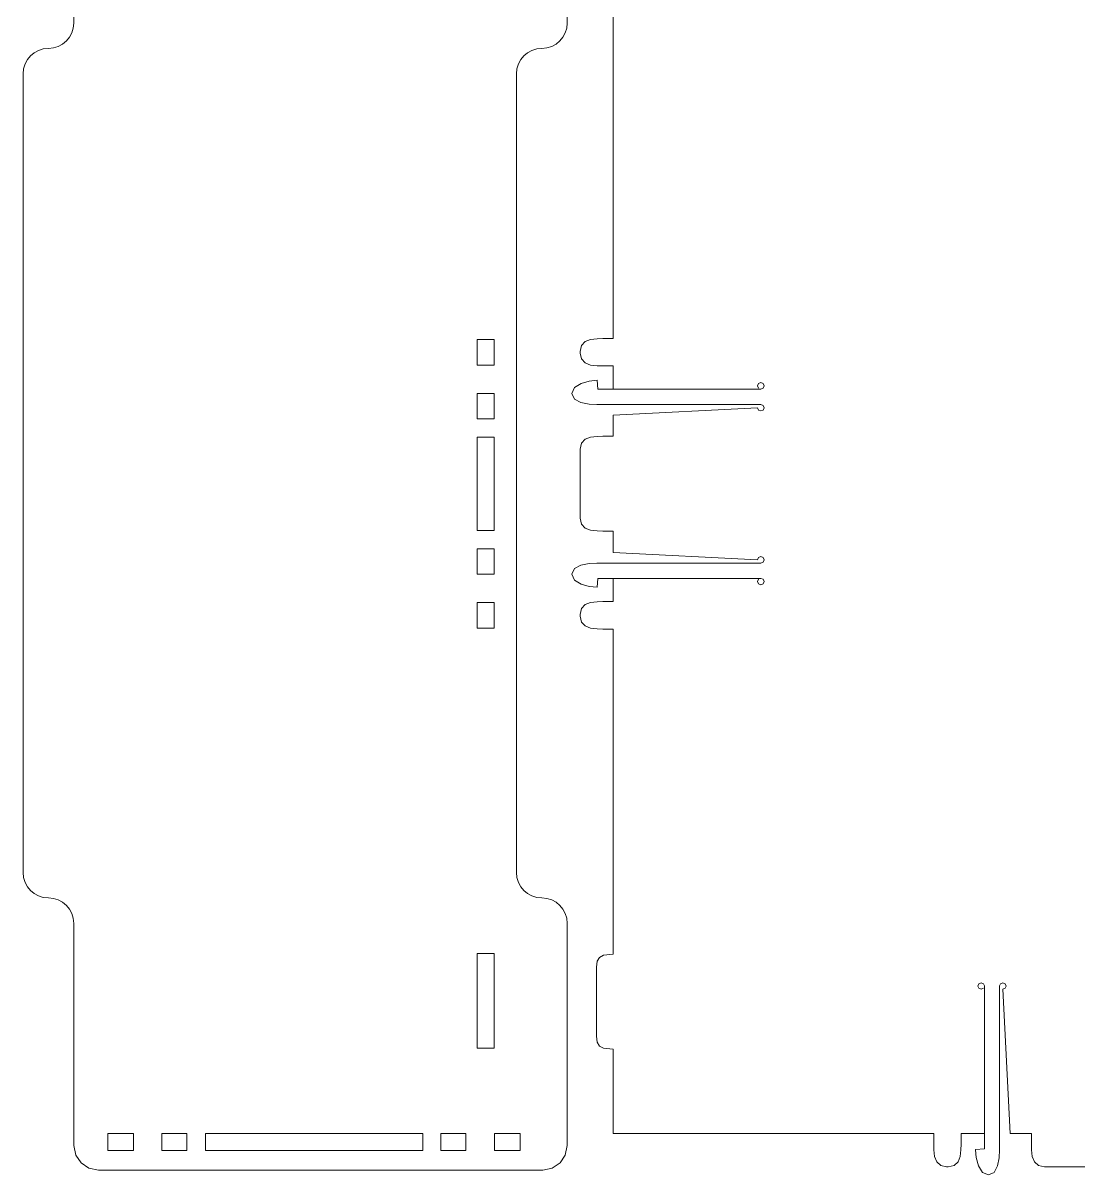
# Model space of a CAD drawing. Header units: millimetres. Extents: x -249 to 249, y -231 to 230.
# Drawn here: x -249.4 to 0, y -230.6 to 41.5 of the extents above; entities that cross this region are included whole.
import ezdxf

# ---------------------------------------------------------------- set-up
doc = ezdxf.new("R2010")
doc.units = ezdxf.units.MM
doc.header["$MEASUREMENT"] = 0
doc.layers.add('layer 1', color=7, linetype='Continuous')

msp = doc.modelspace()

# ---------------------------------------------------------------- linework, layer by layer
at = {"layer": 'layer 1', "lineweight": 9}
for points, knots in [([(-231.6257, 94.8071), (-231.6257, 94.8071), (-233.877, 94.3509), (-233.877, 94.3509), (-233.877, 94.3509), (-233.877, 94.3509), (-235.7188, 93.1051), (-235.7188, 93.1051), (-235.7188, 93.1051), (-235.7188, 93.1051), (-236.9622, 91.2633), (-236.9622, 91.2633), (-236.9622, 91.2633), (-236.9622, 91.2633), (-237.4184, 89.0144), (-237.4184, 89.0144), (-237.4184, 89.0144), (-237.4184, 89.0144), (-237.42, 41.5202), (-237.42, 41.5202)], [0, 0, 0, 0, 0.16666667, 0.16666667, 0.16666667, 0.16666667, 0.33333333, 0.33333333, 0.33333333, 0.33333333, 0.5, 0.5, 0.5, 0.5, 0.66666667, 0.66666667, 0.66666667, 0.66666667, 1, 1, 1, 1]), ([(-120.8676, 41.5202), (-120.8676, 41.5202), (-120.8676, 89.0144), (-120.8676, 89.0144), (-120.8676, 89.0144), (-120.8676, 89.0144), (-121.3238, 91.2657), (-121.3238, 91.2657), (-121.3238, 91.2657), (-121.3238, 91.2657), (-122.5696, 93.1075), (-122.5696, 93.1075), (-122.5696, 93.1075), (-122.5696, 93.1075), (-124.4114, 94.3509), (-124.4114, 94.3509), (-124.4114, 94.3509), (-124.4114, 94.3509), (-126.6603, 94.8071), (-126.6603, 94.8071), (-126.6603, 94.8071), (-126.6603, 94.8071), (-231.6257, 94.8071), (-231.6257, 94.8071)], [0, 0, 0, 0, 0.14285714, 0.14285714, 0.14285714, 0.14285714, 0.28571429, 0.28571429, 0.28571429, 0.28571429, 0.42857143, 0.42857143, 0.42857143, 0.42857143, 0.57142857, 0.57142857, 0.57142857, 0.57142857, 0.71428571, 0.71428571, 0.71428571, 0.71428571, 1, 1, 1, 1]), ([(-22.3359, 86.1873), (-22.3359, 86.1873), (-27.8083, 86.1873), (-27.8083, 86.1873), (-27.8083, 86.1873), (-27.8083, 86.1873), (-27.8083, 88.6789), (-27.8083, 88.6789), (-27.8083, 88.6789), (-27.8083, 88.6789), (-27.8578, 90.0254), (-27.8578, 90.0254), (-27.8578, 90.0254), (-27.8578, 90.0254), (-28.0199, 91.5753), (-28.0199, 91.5753), (-28.0199, 91.5753), (-28.0199, 91.5753), (-28.5404, 92.8359), (-28.5404, 92.8359), (-28.5404, 92.8359), (-28.5404, 92.8359), (-29.4715, 93.6869), (-29.4715, 93.6869), (-29.4715, 93.6869), (-29.4715, 93.6869), (-30.8675, 94.0008), (-30.8675, 94.0008), (-30.8675, 94.0008), (-30.8675, 94.0008), (-31.2451, 94.0008), (-31.2451, 94.0008), (-31.2451, 94.0008), (-31.2451, 94.0008), (-32.6423, 93.6869), (-32.6423, 93.6869), (-32.6423, 93.6869), (-32.6423, 93.6869), (-33.5738, 92.8359), (-33.5738, 92.8359), (-33.5738, 92.8359), (-33.5738, 92.8359), (-34.0937, 91.5729), (-34.0937, 91.5729), (-34.0937, 91.5729), (-34.0937, 91.5729), (-34.2548, 90.0254), (-34.2548, 90.0254), (-34.2548, 90.0254), (-34.2548, 90.0254), (-34.3053, 88.6789), (-34.3053, 88.6789), (-34.3053, 88.6789), (-34.3053, 88.6789), (-34.3053, 86.1873), (-34.3053, 86.1873), (-34.3053, 86.1873), (-34.3053, 86.1873), (-109.9894, 86.1873), (-109.9894, 86.1873), (-109.9894, 86.1873), (-109.9894, 86.1873), (-109.9894, 66.0323), (-109.9894, 66.0323), (-109.9894, 66.0323), (-109.9894, 66.0323), (-112.3272, 65.8215), (-112.3272, 65.8215), (-112.3272, 65.8215), (-112.3272, 65.8215), (-113.2585, 65.2991), (-113.2585, 65.2991), (-113.2585, 65.2991), (-113.2585, 65.2991), (-113.7788, 64.3696), (-113.7788, 64.3696), (-113.7788, 64.3696), (-113.7788, 64.3696), (-113.9397, 62.9692), (-113.9397, 62.9692), (-113.9397, 62.9692), (-113.9397, 62.9692), (-113.9384, 46.6654), (-113.9384, 46.6654), (-113.9384, 46.6654), (-113.9384, 46.6654), (-113.7775, 45.2675), (-113.7775, 45.2675), (-113.7775, 45.2675), (-113.7775, 45.2675), (-113.2572, 44.338), (-113.2572, 44.338), (-113.2572, 44.338), (-113.2572, 44.338), (-112.3259, 43.8156), (-112.3259, 43.8156), (-112.3259, 43.8156), (-112.3259, 43.8156), (-109.9894, 43.6047), (-109.9894, 43.6047), (-109.9894, 43.6047), (-109.9894, 43.6047), (-109.9894, -32.998), (-109.9894, -32.998), (-109.9894, -32.998), (-109.9894, -32.998), (-112.4811, -32.998), (-112.4811, -32.998), (-112.4811, -32.998), (-112.4811, -32.998), (-113.8275, -33.0473), (-113.8275, -33.0473), (-113.8275, -33.0473), (-113.8275, -33.0473), (-115.3775, -33.2094), (-115.3775, -33.2094), (-115.3775, -33.2094), (-115.3775, -33.2094), (-116.638, -33.7286), (-116.638, -33.7286), (-116.638, -33.7286), (-116.638, -33.7286), (-117.489, -34.6598), (-117.489, -34.6598), (-117.489, -34.6598), (-117.489, -34.6598), (-117.8029, -36.0557), (-117.8029, -36.0557), (-117.8029, -36.0557), (-117.8029, -36.0557), (-117.8029, -36.4307), (-117.8029, -36.4307), (-117.8029, -36.4307), (-117.8029, -36.4307), (-117.489, -37.8279), (-117.489, -37.8279), (-117.489, -37.8279), (-117.489, -37.8279), (-116.638, -38.7593), (-116.638, -38.7593), (-116.638, -38.7593), (-116.638, -38.7593), (-115.375, -39.2797), (-115.375, -39.2797), (-115.375, -39.2797), (-115.375, -39.2797), (-113.8275, -39.4403), (-113.8275, -39.4403), (-113.8275, -39.4403), (-113.8275, -39.4403), (-112.4811, -39.4884), (-112.4811, -39.4884), (-112.4811, -39.4884), (-112.4811, -39.4884), (-109.9894, -39.4884), (-109.9894, -39.4884), (-109.9894, -39.4884), (-109.9894, -39.4884), (-109.9894, -44.9623), (-109.9894, -44.9623)], [0, 0, 0, 0, 0.02439024, 0.02439024, 0.02439024, 0.02439024, 0.04878049, 0.04878049, 0.04878049, 0.04878049, 0.07317073, 0.07317073, 0.07317073, 0.07317073, 0.09756098, 0.09756098, 0.09756098, 0.09756098, 0.12195122, 0.12195122, 0.12195122, 0.12195122, 0.14634146, 0.14634146, 0.14634146, 0.14634146, 0.17073171, 0.17073171, 0.17073171, 0.17073171, 0.19512195, 0.19512195, 0.19512195, 0.19512195, 0.2195122, 0.2195122, 0.2195122, 0.2195122, 0.24390244, 0.24390244, 0.24390244, 0.24390244, 0.26829268, 0.26829268, 0.26829268, 0.26829268, 0.29268293, 0.29268293, 0.29268293, 0.29268293, 0.31707317, 0.31707317, 0.31707317, 0.31707317, 0.34146341, 0.34146341, 0.34146341, 0.34146341, 0.36585366, 0.36585366, 0.36585366, 0.36585366, 0.3902439, 0.3902439, 0.3902439, 0.3902439, 0.41463415, 0.41463415, 0.41463415, 0.41463415, 0.43902439, 0.43902439, 0.43902439, 0.43902439, 0.46341463, 0.46341463, 0.46341463, 0.46341463, 0.48780488, 0.48780488, 0.48780488, 0.48780488, 0.51219512, 0.51219512, 0.51219512, 0.51219512, 0.53658537, 0.53658537, 0.53658537, 0.53658537, 0.56097561, 0.56097561, 0.56097561, 0.56097561, 0.58536585, 0.58536585, 0.58536585, 0.58536585, 0.6097561, 0.6097561, 0.6097561, 0.6097561, 0.63414634, 0.63414634, 0.63414634, 0.63414634, 0.65853659, 0.65853659, 0.65853659, 0.65853659, 0.68292683, 0.68292683, 0.68292683, 0.68292683, 0.70731707, 0.70731707, 0.70731707, 0.70731707, 0.73170732, 0.73170732, 0.73170732, 0.73170732, 0.75609756, 0.75609756, 0.75609756, 0.75609756, 0.7804878, 0.7804878, 0.7804878, 0.7804878, 0.80487805, 0.80487805, 0.80487805, 0.80487805, 0.82926829, 0.82926829, 0.82926829, 0.82926829, 0.85365854, 0.85365854, 0.85365854, 0.85365854, 0.87804878, 0.87804878, 0.87804878, 0.87804878, 0.90243902, 0.90243902, 0.90243902, 0.90243902, 0.92682927, 0.92682927, 0.92682927, 0.92682927, 0.95121951, 0.95121951, 0.95121951, 0.95121951, 1, 1, 1, 1]), ([(-237.42, 41.5202), (-237.42, 38.2065), (-240.1063, 35.5202), (-243.42, 35.5202), (-243.42, 35.5202), (-246.7337, 35.5202), (-249.42, 32.8339), (-249.42, 29.5202)], [0, 0, 0, 0, 0.33333333, 0.33333333, 0.33333333, 0.33333333, 1, 1, 1, 1]), ([(-132.8676, 29.5202), (-132.8676, 32.8339), (-130.1813, 35.5202), (-126.8676, 35.5202), (-126.8676, 35.5202), (-123.5539, 35.5202), (-120.8676, 38.2065), (-120.8676, 41.5202)], [0, 0, 0, 0, 0.33333333, 0.33333333, 0.33333333, 0.33333333, 1, 1, 1, 1]), ([(-142.1254, -33.2035), (-142.1254, -33.2035), (-142.1254, -39.288), (-142.1254, -39.288), (-142.1254, -39.288), (-142.1254, -39.288), (-138.1254, -39.288), (-138.1254, -39.288), (-138.1254, -39.288), (-138.1254, -39.288), (-138.1254, -33.2035), (-138.1254, -33.2035), (-138.1254, -33.2035), (-138.1254, -33.2035), (-142.1254, -33.2035), (-142.1254, -33.2035)], [0, 0, 0, 0, 0.2, 0.2, 0.2, 0.2, 0.4, 0.4, 0.4, 0.4, 0.6, 0.6, 0.6, 0.6, 1, 1, 1, 1]), ([(-75.1192, -86.0386), (-75.1192, -86.0386), (-74.5772, -85.8125), (-74.5772, -85.8125), (-74.5772, -85.8125), (-74.5772, -85.8125), (-74.3564, -85.271), (-74.3564, -85.271), (-74.3564, -85.271), (-74.3564, -85.271), (-74.5796, -84.7266), (-74.5796, -84.7266), (-74.5796, -84.7266), (-74.5796, -84.7266), (-75.1241, -84.5019), (-75.1241, -84.5019), (-75.1241, -84.5019), (-75.1241, -84.5019), (-75.6709, -84.7266), (-75.6709, -84.7266), (-75.6709, -84.7266), (-75.6709, -84.7266), (-75.8941, -85.2722), (-75.8941, -85.2722), (-75.8941, -85.2722), (-75.8941, -85.2722), (-109.9894, -83.5254), (-109.9894, -83.5254), (-109.9894, -83.5254), (-109.9894, -83.5254), (-109.9894, -78.5067), (-109.9894, -78.5067), (-109.9894, -78.5067), (-109.9894, -78.5067), (-112.4811, -78.5067), (-112.4811, -78.5067), (-112.4811, -78.5067), (-112.4811, -78.5067), (-113.8275, -78.4559), (-113.8275, -78.4559), (-113.8275, -78.4559), (-113.8275, -78.4559), (-115.375, -78.2948), (-115.375, -78.2948), (-115.375, -78.2948), (-115.375, -78.2948), (-116.638, -77.7761), (-116.638, -77.7761), (-116.638, -77.7761), (-116.638, -77.7761), (-117.489, -76.8446), (-117.489, -76.8446), (-117.489, -76.8446), (-117.489, -76.8446), (-117.8029, -75.4475), (-117.8029, -75.4475), (-117.8029, -75.4475), (-117.8029, -75.4475), (-117.8029, -59.1392), (-117.8029, -59.1392), (-117.8029, -59.1392), (-117.8029, -59.1392), (-117.489, -57.7445), (-117.489, -57.7445), (-117.489, -57.7445), (-117.489, -57.7445), (-116.638, -56.8133), (-116.638, -56.8133), (-116.638, -56.8133), (-116.638, -56.8133), (-115.3775, -56.2931), (-115.3775, -56.2931), (-115.3775, -56.2931), (-115.3775, -56.2931), (-113.8275, -56.1308), (-113.8275, -56.1308), (-113.8275, -56.1308), (-113.8275, -56.1308), (-112.4811, -56.0817), (-112.4811, -56.0817), (-112.4811, -56.0817), (-112.4811, -56.0817), (-109.9894, -56.0817), (-109.9894, -56.0817), (-109.9894, -56.0817), (-109.9894, -56.0817), (-109.9894, -51.0974), (-109.9894, -51.0974), (-109.9894, -51.0974), (-109.9894, -51.0974), (-75.8941, -49.3532), (-75.8941, -49.3532), (-75.8941, -49.3532), (-75.8941, -49.3532), (-75.6709, -49.8971), (-75.6709, -49.8971), (-75.6709, -49.8971), (-75.6709, -49.8971), (-75.1241, -50.1222), (-75.1241, -50.1222), (-75.1241, -50.1222), (-75.1241, -50.1222), (-74.5845, -49.8971), (-74.5845, -49.8971), (-74.5845, -49.8971), (-74.5845, -49.8971), (-74.3564, -49.3532), (-74.3564, -49.3532), (-74.3564, -49.3532), (-74.3564, -49.3532), (-74.5796, -48.8114), (-74.5796, -48.8114), (-74.5796, -48.8114), (-74.5796, -48.8114), (-75.1192, -48.5826), (-75.1192, -48.5826), (-75.1192, -48.5826), (-75.1192, -48.5826), (-113.852, -48.5826), (-113.852, -48.5826), (-113.852, -48.5826), (-113.852, -48.5826), (-115.7012, -48.4828), (-115.7012, -48.4828), (-115.7012, -48.4828), (-115.7012, -48.4828), (-117.6288, -48.1009), (-117.6288, -48.1009), (-117.6288, -48.1009), (-117.6288, -48.1009), (-119.1444, -47.3081), (-119.1444, -47.3081), (-119.1444, -47.3081), (-119.1444, -47.3081), (-119.7575, -45.9734), (-119.7575, -45.9734), (-119.7575, -45.9734), (-119.7575, -45.9734), (-119.137, -44.563), (-119.137, -44.563), (-119.137, -44.563), (-119.137, -44.563), (-117.6043, -43.5997), (-117.6043, -43.5997), (-117.6043, -43.5997), (-117.6043, -43.5997), (-115.6595, -43.0462), (-115.6595, -43.0462), (-115.6595, -43.0462), (-115.6595, -43.0462), (-113.803, -42.8694), (-113.803, -42.8694), (-113.803, -42.8694), (-113.803, -42.8694), (-113.7809, -42.8694), (-113.7809, -42.8694), (-113.7809, -42.8694), (-113.7809, -42.8694), (-113.6092, -44.9623), (-113.6092, -44.9623), (-113.6092, -44.9623), (-113.6092, -44.9623), (-75.1192, -44.9623), (-75.1192, -44.9623), (-75.1192, -44.9623), (-75.1192, -44.9623), (-74.5796, -44.7386), (-74.5796, -44.7386), (-74.5796, -44.7386), (-74.5796, -44.7386), (-74.3564, -44.1944), (-74.3564, -44.1944), (-74.3564, -44.1944), (-74.3564, -44.1944), (-74.5796, -43.6515), (-74.5796, -43.6515), (-74.5796, -43.6515), (-74.5796, -43.6515), (-75.1241, -43.4254), (-75.1241, -43.4254), (-75.1241, -43.4254), (-75.1241, -43.4254), (-75.6709, -43.6515), (-75.6709, -43.6515), (-75.6709, -43.6515), (-75.6709, -43.6515), (-75.8941, -44.1944), (-75.8941, -44.1944)], [0, 0, 0, 0, 0.02083333, 0.02083333, 0.02083333, 0.02083333, 0.04166667, 0.04166667, 0.04166667, 0.04166667, 0.0625, 0.0625, 0.0625, 0.0625, 0.08333333, 0.08333333, 0.08333333, 0.08333333, 0.10416667, 0.10416667, 0.10416667, 0.10416667, 0.125, 0.125, 0.125, 0.125, 0.14583333, 0.14583333, 0.14583333, 0.14583333, 0.16666667, 0.16666667, 0.16666667, 0.16666667, 0.1875, 0.1875, 0.1875, 0.1875, 0.20833333, 0.20833333, 0.20833333, 0.20833333, 0.22916667, 0.22916667, 0.22916667, 0.22916667, 0.25, 0.25, 0.25, 0.25, 0.27083333, 0.27083333, 0.27083333, 0.27083333, 0.29166667, 0.29166667, 0.29166667, 0.29166667, 0.3125, 0.3125, 0.3125, 0.3125, 0.33333333, 0.33333333, 0.33333333, 0.33333333, 0.35416667, 0.35416667, 0.35416667, 0.35416667, 0.375, 0.375, 0.375, 0.375, 0.39583333, 0.39583333, 0.39583333, 0.39583333, 0.41666667, 0.41666667, 0.41666667, 0.41666667, 0.4375, 0.4375, 0.4375, 0.4375, 0.45833333, 0.45833333, 0.45833333, 0.45833333, 0.47916667, 0.47916667, 0.47916667, 0.47916667, 0.5, 0.5, 0.5, 0.5, 0.52083333, 0.52083333, 0.52083333, 0.52083333, 0.54166667, 0.54166667, 0.54166667, 0.54166667, 0.5625, 0.5625, 0.5625, 0.5625, 0.58333333, 0.58333333, 0.58333333, 0.58333333, 0.60416667, 0.60416667, 0.60416667, 0.60416667, 0.625, 0.625, 0.625, 0.625, 0.64583333, 0.64583333, 0.64583333, 0.64583333, 0.66666667, 0.66666667, 0.66666667, 0.66666667, 0.6875, 0.6875, 0.6875, 0.6875, 0.70833333, 0.70833333, 0.70833333, 0.70833333, 0.72916667, 0.72916667, 0.72916667, 0.72916667, 0.75, 0.75, 0.75, 0.75, 0.77083333, 0.77083333, 0.77083333, 0.77083333, 0.79166667, 0.79166667, 0.79166667, 0.79166667, 0.8125, 0.8125, 0.8125, 0.8125, 0.83333333, 0.83333333, 0.83333333, 0.83333333, 0.85416667, 0.85416667, 0.85416667, 0.85416667, 0.875, 0.875, 0.875, 0.875, 0.89583333, 0.89583333, 0.89583333, 0.89583333, 0.91666667, 0.91666667, 0.91666667, 0.91666667, 0.9375, 0.9375, 0.9375, 0.9375, 0.95833333, 0.95833333, 0.95833333, 0.95833333, 1, 1, 1, 1]), ([(-142.1254, -46.0112), (-142.1254, -46.0112), (-142.1254, -51.9496), (-142.1254, -51.9496), (-142.1254, -51.9496), (-142.1254, -51.9496), (-138.1254, -51.9496), (-138.1254, -51.9496), (-138.1254, -51.9496), (-138.1254, -51.9496), (-138.1254, -46.0112), (-138.1254, -46.0112), (-138.1254, -46.0112), (-138.1254, -46.0112), (-142.1254, -46.0112), (-142.1254, -46.0112)], [0, 0, 0, 0, 0.2, 0.2, 0.2, 0.2, 0.4, 0.4, 0.4, 0.4, 0.6, 0.6, 0.6, 0.6, 1, 1, 1, 1]), ([(-142.1254, -56.3257), (-142.1254, -56.3257), (-142.1254, -78.3391), (-142.1254, -78.3391), (-142.1254, -78.3391), (-142.1254, -78.3391), (-138.1254, -78.3391), (-138.1254, -78.3391), (-138.1254, -78.3391), (-138.1254, -78.3391), (-138.1254, -56.3257), (-138.1254, -56.3257), (-138.1254, -56.3257), (-138.1254, -56.3257), (-142.1254, -56.3257), (-142.1254, -56.3257)], [0, 0, 0, 0, 0.2, 0.2, 0.2, 0.2, 0.4, 0.4, 0.4, 0.4, 0.6, 0.6, 0.6, 0.6, 1, 1, 1, 1]), ([(-142.1254, -82.7156), (-142.1254, -82.7156), (-142.1254, -88.6537), (-142.1254, -88.6537), (-142.1254, -88.6537), (-142.1254, -88.6537), (-138.1254, -88.6537), (-138.1254, -88.6537), (-138.1254, -88.6537), (-138.1254, -88.6537), (-138.1254, -82.7156), (-138.1254, -82.7156), (-138.1254, -82.7156), (-138.1254, -82.7156), (-142.1254, -82.7156), (-142.1254, -82.7156)], [0, 0, 0, 0, 0.2, 0.2, 0.2, 0.2, 0.4, 0.4, 0.4, 0.4, 0.6, 0.6, 0.6, 0.6, 1, 1, 1, 1]), ([(-75.8941, -90.4295), (-75.8941, -90.4295), (-75.6709, -90.9737), (-75.6709, -90.9737), (-75.6709, -90.9737), (-75.6709, -90.9737), (-75.1241, -91.1983), (-75.1241, -91.1983), (-75.1241, -91.1983), (-75.1241, -91.1983), (-74.5796, -90.9737), (-74.5796, -90.9737), (-74.5796, -90.9737), (-74.5796, -90.9737), (-74.3564, -90.4295), (-74.3564, -90.4295), (-74.3564, -90.4295), (-74.3564, -90.4295), (-74.5796, -89.8853), (-74.5796, -89.8853), (-74.5796, -89.8853), (-74.5796, -89.8853), (-75.1192, -89.6604), (-75.1192, -89.6604), (-75.1192, -89.6604), (-75.1192, -89.6604), (-113.6092, -89.6604), (-113.6092, -89.6604), (-113.6092, -89.6604), (-113.6092, -89.6604), (-113.803, -91.7533), (-113.803, -91.7533), (-113.803, -91.7533), (-113.803, -91.7533), (-115.6595, -91.5777), (-115.6595, -91.5777), (-115.6595, -91.5777), (-115.6595, -91.5777), (-117.6043, -91.0242), (-117.6043, -91.0242), (-117.6043, -91.0242), (-117.6043, -91.0242), (-119.137, -90.0597), (-119.137, -90.0597), (-119.137, -90.0597), (-119.137, -90.0597), (-119.7575, -88.6478), (-119.7575, -88.6478), (-119.7575, -88.6478), (-119.7575, -88.6478), (-119.1444, -87.3161), (-119.1444, -87.3161), (-119.1444, -87.3161), (-119.1444, -87.3161), (-117.6288, -86.5217), (-117.6288, -86.5217), (-117.6288, -86.5217), (-117.6288, -86.5217), (-115.7012, -86.1399), (-115.7012, -86.1399), (-115.7012, -86.1399), (-115.7012, -86.1399), (-113.852, -86.0401), (-113.852, -86.0401)], [0, 0, 0, 0, 0.05882353, 0.05882353, 0.05882353, 0.05882353, 0.11764706, 0.11764706, 0.11764706, 0.11764706, 0.17647059, 0.17647059, 0.17647059, 0.17647059, 0.23529412, 0.23529412, 0.23529412, 0.23529412, 0.29411765, 0.29411765, 0.29411765, 0.29411765, 0.35294118, 0.35294118, 0.35294118, 0.35294118, 0.41176471, 0.41176471, 0.41176471, 0.41176471, 0.47058824, 0.47058824, 0.47058824, 0.47058824, 0.52941176, 0.52941176, 0.52941176, 0.52941176, 0.58823529, 0.58823529, 0.58823529, 0.58823529, 0.64705882, 0.64705882, 0.64705882, 0.64705882, 0.70588235, 0.70588235, 0.70588235, 0.70588235, 0.76470588, 0.76470588, 0.76470588, 0.76470588, 0.82352941, 0.82352941, 0.82352941, 0.82352941, 0.88235294, 0.88235294, 0.88235294, 0.88235294, 1, 1, 1, 1]), ([(-109.9894, -89.6604), (-109.9894, -89.6604), (-109.9894, -95.1328), (-109.9894, -95.1328), (-109.9894, -95.1328), (-109.9894, -95.1328), (-112.4811, -95.1328), (-112.4811, -95.1328), (-112.4811, -95.1328), (-112.4811, -95.1328), (-113.8275, -95.1823), (-113.8275, -95.1823), (-113.8275, -95.1823), (-113.8275, -95.1823), (-115.3775, -95.3444), (-115.3775, -95.3444), (-115.3775, -95.3444), (-115.3775, -95.3444), (-116.638, -95.8649), (-116.638, -95.8649), (-116.638, -95.8649), (-116.638, -95.8649), (-117.489, -96.796), (-117.489, -96.796), (-117.489, -96.796), (-117.489, -96.796), (-117.8029, -98.192), (-117.8029, -98.192), (-117.8029, -98.192), (-117.8029, -98.192), (-117.8029, -98.5697), (-117.8029, -98.5697), (-117.8029, -98.5697), (-117.8029, -98.5697), (-117.489, -99.9668), (-117.489, -99.9668), (-117.489, -99.9668), (-117.489, -99.9668), (-116.638, -100.8983), (-116.638, -100.8983), (-116.638, -100.8983), (-116.638, -100.8983), (-115.375, -101.4182), (-115.375, -101.4182), (-115.375, -101.4182), (-115.375, -101.4182), (-113.8275, -101.5793), (-113.8275, -101.5793), (-113.8275, -101.5793), (-113.8275, -101.5793), (-112.4811, -101.6298), (-112.4811, -101.6298), (-112.4811, -101.6298), (-112.4811, -101.6298), (-109.9894, -101.6298), (-109.9894, -101.6298), (-109.9894, -101.6298), (-109.9894, -101.6298), (-109.9894, -178.4448), (-109.9894, -178.4448), (-109.9894, -178.4448), (-109.9894, -178.4448), (-112.3272, -178.6557), (-112.3272, -178.6557), (-112.3272, -178.6557), (-112.3272, -178.6557), (-113.2585, -179.1781), (-113.2585, -179.1781), (-113.2585, -179.1781), (-113.2585, -179.1781), (-113.7788, -180.1075), (-113.7788, -180.1075), (-113.7788, -180.1075), (-113.7788, -180.1075), (-113.9397, -181.5079), (-113.9397, -181.5079), (-113.9397, -181.5079), (-113.9397, -181.5079), (-113.9384, -197.8117), (-113.9384, -197.8117), (-113.9384, -197.8117), (-113.9384, -197.8117), (-113.7775, -199.2097), (-113.7775, -199.2097), (-113.7775, -199.2097), (-113.7775, -199.2097), (-113.2572, -200.1391), (-113.2572, -200.1391), (-113.2572, -200.1391), (-113.2572, -200.1391), (-112.3259, -200.6615), (-112.3259, -200.6615), (-112.3259, -200.6615), (-112.3259, -200.6615), (-109.9894, -200.8724), (-109.9894, -200.8724), (-109.9894, -200.8724), (-109.9894, -200.8724), (-109.9894, -220.8127), (-109.9894, -220.8127), (-109.9894, -220.8127), (-109.9894, -220.8127), (-34.3053, -220.8151), (-34.3053, -220.8151), (-34.3053, -220.8151), (-34.3053, -220.8151), (-34.3053, -223.3068), (-34.3053, -223.3068), (-34.3053, -223.3068), (-34.3053, -223.3068), (-34.256, -224.6532), (-34.256, -224.6532), (-34.256, -224.6532), (-34.256, -224.6532), (-34.0939, -226.2032), (-34.0939, -226.2032), (-34.0939, -226.2032), (-34.0939, -226.2032), (-33.5747, -227.4637), (-33.5747, -227.4637), (-33.5747, -227.4637), (-33.5747, -227.4637), (-32.6436, -228.3147), (-32.6436, -228.3147), (-32.6436, -228.3147), (-32.6436, -228.3147), (-31.2476, -228.6286), (-31.2476, -228.6286), (-31.2476, -228.6286), (-31.2476, -228.6286), (-30.8726, -228.6286), (-30.8726, -228.6286), (-30.8726, -228.6286), (-30.8726, -228.6286), (-29.4755, -228.3147), (-29.4755, -228.3147), (-29.4755, -228.3147), (-29.4755, -228.3147), (-28.544, -227.4637), (-28.544, -227.4637), (-28.544, -227.4637), (-28.544, -227.4637), (-28.0236, -226.2007), (-28.0236, -226.2007), (-28.0236, -226.2007), (-28.0236, -226.2007), (-27.863, -224.6532), (-27.863, -224.6532), (-27.863, -224.6532), (-27.863, -224.6532), (-27.8149, -223.3068), (-27.8149, -223.3068), (-27.8149, -223.3068), (-27.8149, -223.3068), (-27.8149, -220.8151), (-27.8149, -220.8151), (-27.8149, -220.8151), (-27.8149, -220.8151), (-22.341, -220.8151), (-22.341, -220.8151)], [0, 0, 0, 0, 0.02439024, 0.02439024, 0.02439024, 0.02439024, 0.04878049, 0.04878049, 0.04878049, 0.04878049, 0.07317073, 0.07317073, 0.07317073, 0.07317073, 0.09756098, 0.09756098, 0.09756098, 0.09756098, 0.12195122, 0.12195122, 0.12195122, 0.12195122, 0.14634146, 0.14634146, 0.14634146, 0.14634146, 0.17073171, 0.17073171, 0.17073171, 0.17073171, 0.19512195, 0.19512195, 0.19512195, 0.19512195, 0.2195122, 0.2195122, 0.2195122, 0.2195122, 0.24390244, 0.24390244, 0.24390244, 0.24390244, 0.26829268, 0.26829268, 0.26829268, 0.26829268, 0.29268293, 0.29268293, 0.29268293, 0.29268293, 0.31707317, 0.31707317, 0.31707317, 0.31707317, 0.34146341, 0.34146341, 0.34146341, 0.34146341, 0.36585366, 0.36585366, 0.36585366, 0.36585366, 0.3902439, 0.3902439, 0.3902439, 0.3902439, 0.41463415, 0.41463415, 0.41463415, 0.41463415, 0.43902439, 0.43902439, 0.43902439, 0.43902439, 0.46341463, 0.46341463, 0.46341463, 0.46341463, 0.48780488, 0.48780488, 0.48780488, 0.48780488, 0.51219512, 0.51219512, 0.51219512, 0.51219512, 0.53658537, 0.53658537, 0.53658537, 0.53658537, 0.56097561, 0.56097561, 0.56097561, 0.56097561, 0.58536585, 0.58536585, 0.58536585, 0.58536585, 0.6097561, 0.6097561, 0.6097561, 0.6097561, 0.63414634, 0.63414634, 0.63414634, 0.63414634, 0.65853659, 0.65853659, 0.65853659, 0.65853659, 0.68292683, 0.68292683, 0.68292683, 0.68292683, 0.70731707, 0.70731707, 0.70731707, 0.70731707, 0.73170732, 0.73170732, 0.73170732, 0.73170732, 0.75609756, 0.75609756, 0.75609756, 0.75609756, 0.7804878, 0.7804878, 0.7804878, 0.7804878, 0.80487805, 0.80487805, 0.80487805, 0.80487805, 0.82926829, 0.82926829, 0.82926829, 0.82926829, 0.85365854, 0.85365854, 0.85365854, 0.85365854, 0.87804878, 0.87804878, 0.87804878, 0.87804878, 0.90243902, 0.90243902, 0.90243902, 0.90243902, 0.92682927, 0.92682927, 0.92682927, 0.92682927, 0.95121951, 0.95121951, 0.95121951, 0.95121951, 1, 1, 1, 1]), ([(-142.1254, -95.3423), (-142.1254, -95.3423), (-142.1254, -101.4243), (-142.1254, -101.4243), (-142.1254, -101.4243), (-142.1254, -101.4243), (-138.1254, -101.4243), (-138.1254, -101.4243), (-138.1254, -101.4243), (-138.1254, -101.4243), (-138.1254, -95.3423), (-138.1254, -95.3423), (-138.1254, -95.3423), (-138.1254, -95.3423), (-142.1254, -95.3423), (-142.1254, -95.3423)], [0, 0, 0, 0, 0.2, 0.2, 0.2, 0.2, 0.4, 0.4, 0.4, 0.4, 0.6, 0.6, 0.6, 0.6, 1, 1, 1, 1]), ([(-249.42, -159.1471), (-249.42, -162.4608), (-246.7337, -165.1471), (-243.42, -165.1471), (-243.42, -165.1471), (-240.1063, -165.1471), (-237.42, -167.8334), (-237.42, -171.1471)], [0, 0, 0, 0, 0.33333333, 0.33333333, 0.33333333, 0.33333333, 1, 1, 1, 1]), ([(-120.8677, -171.1471), (-120.8677, -167.8334), (-123.554, -165.1471), (-126.8677, -165.1471), (-126.8677, -165.1471), (-130.1814, -165.1471), (-132.8676, -162.4608), (-132.8676, -159.1471)], [0, 0, 0, 0, 0.33333333, 0.33333333, 0.33333333, 0.33333333, 1, 1, 1, 1]), ([(-237.42, -171.1471), (-237.42, -171.1471), (-237.42, -223.6422), (-237.42, -223.6422), (-237.42, -223.6422), (-237.42, -223.6422), (-236.9638, -225.8936), (-236.9638, -225.8936), (-236.9638, -225.8936), (-236.9638, -225.8936), (-235.718, -227.7354), (-235.718, -227.7354), (-235.718, -227.7354), (-235.718, -227.7354), (-233.8762, -228.9788), (-233.8762, -228.9788), (-233.8762, -228.9788), (-233.8762, -228.9788), (-231.6273, -229.4349), (-231.6273, -229.4349), (-231.6273, -229.4349), (-231.6273, -229.4349), (-126.6603, -229.4349), (-126.6603, -229.4349), (-126.6603, -229.4349), (-126.6603, -229.4349), (-124.4114, -228.9788), (-124.4114, -228.9788), (-124.4114, -228.9788), (-124.4114, -228.9788), (-122.5696, -227.7354), (-122.5696, -227.7354), (-122.5696, -227.7354), (-122.5696, -227.7354), (-121.3238, -225.8936), (-121.3238, -225.8936), (-121.3238, -225.8936), (-121.3238, -225.8936), (-120.8676, -223.6422), (-120.8676, -223.6422), (-120.8676, -223.6422), (-120.8676, -223.6422), (-120.8677, -171.1471), (-120.8677, -171.1471)], [0, 0, 0, 0, 0.08333333, 0.08333333, 0.08333333, 0.08333333, 0.16666667, 0.16666667, 0.16666667, 0.16666667, 0.25, 0.25, 0.25, 0.25, 0.33333333, 0.33333333, 0.33333333, 0.33333333, 0.41666667, 0.41666667, 0.41666667, 0.41666667, 0.5, 0.5, 0.5, 0.5, 0.58333333, 0.58333333, 0.58333333, 0.58333333, 0.66666667, 0.66666667, 0.66666667, 0.66666667, 0.75, 0.75, 0.75, 0.75, 0.83333333, 0.83333333, 0.83333333, 0.83333333, 1, 1, 1, 1]), ([(-142.1254, -178.2325), (-142.1254, -178.2325), (-142.1254, -200.6602), (-142.1254, -200.6602), (-142.1254, -200.6602), (-142.1254, -200.6602), (-138.1254, -200.6602), (-138.1254, -200.6602), (-138.1254, -200.6602), (-138.1254, -200.6602), (-138.1254, -178.2325), (-138.1254, -178.2325), (-138.1254, -178.2325), (-138.1254, -178.2325), (-142.1254, -178.2325), (-142.1254, -178.2325)], [0, 0, 0, 0, 0.2, 0.2, 0.2, 0.2, 0.4, 0.4, 0.4, 0.4, 0.6, 0.6, 0.6, 0.6, 1, 1, 1, 1]), ([(18.7353, -185.9449), (18.7353, -185.9449), (18.5092, -185.4029), (18.5092, -185.4029), (18.5092, -185.4029), (18.5092, -185.4029), (17.9677, -185.1821), (17.9677, -185.1821), (17.9677, -185.1821), (17.9677, -185.1821), (17.4232, -185.4053), (17.4232, -185.4053), (17.4232, -185.4053), (17.4232, -185.4053), (17.1986, -185.9498), (17.1986, -185.9498), (17.1986, -185.9498), (17.1986, -185.9498), (17.4232, -186.4966), (17.4232, -186.4966), (17.4232, -186.4966), (17.4232, -186.4966), (17.9689, -186.7198), (17.9689, -186.7198), (17.9689, -186.7198), (17.9689, -186.7198), (16.222, -220.8151), (16.222, -220.8151), (16.222, -220.8151), (16.222, -220.8151), (11.2033, -220.8151), (11.2033, -220.8151), (11.2033, -220.8151), (11.2033, -220.8151), (11.2033, -223.3068), (11.2033, -223.3068), (11.2033, -223.3068), (11.2033, -223.3068), (11.1525, -224.6532), (11.1525, -224.6532), (11.1525, -224.6532), (11.1525, -224.6532), (10.9914, -226.2007), (10.9914, -226.2007), (10.9914, -226.2007), (10.9914, -226.2007), (10.4727, -227.4637), (10.4727, -227.4637), (10.4727, -227.4637), (10.4727, -227.4637), (9.5413, -228.3147), (9.5413, -228.3147), (9.5413, -228.3147), (9.5413, -228.3147), (8.1441, -228.6286), (8.1441, -228.6286), (8.1441, -228.6286), (8.1441, -228.6286), (-8.1642, -228.6286), (-8.1642, -228.6286), (-8.1642, -228.6286), (-8.1642, -228.6286), (-9.5589, -228.3147), (-9.5589, -228.3147), (-9.5589, -228.3147), (-9.5589, -228.3147), (-10.4901, -227.4637), (-10.4901, -227.4637), (-10.4901, -227.4637), (-10.4901, -227.4637), (-11.0102, -226.2032), (-11.0102, -226.2032), (-11.0102, -226.2032), (-11.0102, -226.2032), (-11.1726, -224.6532), (-11.1726, -224.6532), (-11.1726, -224.6532), (-11.1726, -224.6532), (-11.2216, -223.3068), (-11.2216, -223.3068), (-11.2216, -223.3068), (-11.2216, -223.3068), (-11.2216, -220.8151), (-11.2216, -220.8151), (-11.2216, -220.8151), (-11.2216, -220.8151), (-16.206, -220.8151), (-16.206, -220.8151), (-16.206, -220.8151), (-16.206, -220.8151), (-17.9502, -186.7198), (-17.9502, -186.7198), (-17.9502, -186.7198), (-17.9502, -186.7198), (-17.4062, -186.4966), (-17.4062, -186.4966), (-17.4062, -186.4966), (-17.4062, -186.4966), (-17.1811, -185.9498), (-17.1811, -185.9498), (-17.1811, -185.9498), (-17.1811, -185.9498), (-17.4062, -185.4102), (-17.4062, -185.4102), (-17.4062, -185.4102), (-17.4062, -185.4102), (-17.9502, -185.1821), (-17.9502, -185.1821), (-17.9502, -185.1821), (-17.9502, -185.1821), (-18.4919, -185.4053), (-18.4919, -185.4053), (-18.4919, -185.4053), (-18.4919, -185.4053), (-18.7208, -185.9449), (-18.7208, -185.9449), (-18.7208, -185.9449), (-18.7208, -185.9449), (-18.7208, -224.6777), (-18.7208, -224.6777), (-18.7208, -224.6777), (-18.7208, -224.6777), (-18.8206, -226.5269), (-18.8206, -226.5269), (-18.8206, -226.5269), (-18.8206, -226.5269), (-19.2024, -228.4545), (-19.2024, -228.4545), (-19.2024, -228.4545), (-19.2024, -228.4545), (-19.9953, -229.9701), (-19.9953, -229.9701), (-19.9953, -229.9701), (-19.9953, -229.9701), (-21.3299, -230.5832), (-21.3299, -230.5832), (-21.3299, -230.5832), (-21.3299, -230.5832), (-22.7403, -229.9627), (-22.7403, -229.9627), (-22.7403, -229.9627), (-22.7403, -229.9627), (-23.7036, -228.43), (-23.7036, -228.43), (-23.7036, -228.43), (-23.7036, -228.43), (-24.2571, -226.4852), (-24.2571, -226.4852), (-24.2571, -226.4852), (-24.2571, -226.4852), (-24.434, -224.6287), (-24.434, -224.6287), (-24.434, -224.6287), (-24.434, -224.6287), (-24.434, -224.6066), (-24.434, -224.6066), (-24.434, -224.6066), (-24.434, -224.6066), (-22.3411, -224.4349), (-22.3411, -224.4349), (-22.3411, -224.4349), (-22.3411, -224.4349), (-22.3411, -185.9449), (-22.3411, -185.9449), (-22.3411, -185.9449), (-22.3411, -185.9449), (-22.5647, -185.4053), (-22.5647, -185.4053), (-22.5647, -185.4053), (-22.5647, -185.4053), (-23.1089, -185.1821), (-23.1089, -185.1821), (-23.1089, -185.1821), (-23.1089, -185.1821), (-23.6519, -185.4053), (-23.6519, -185.4053), (-23.6519, -185.4053), (-23.6519, -185.4053), (-23.878, -185.9498), (-23.878, -185.9498), (-23.878, -185.9498), (-23.878, -185.9498), (-23.6519, -186.4966), (-23.6519, -186.4966), (-23.6519, -186.4966), (-23.6519, -186.4966), (-23.1089, -186.7198), (-23.1089, -186.7198)], [0, 0, 0, 0, 0.02083333, 0.02083333, 0.02083333, 0.02083333, 0.04166667, 0.04166667, 0.04166667, 0.04166667, 0.0625, 0.0625, 0.0625, 0.0625, 0.08333333, 0.08333333, 0.08333333, 0.08333333, 0.10416667, 0.10416667, 0.10416667, 0.10416667, 0.125, 0.125, 0.125, 0.125, 0.14583333, 0.14583333, 0.14583333, 0.14583333, 0.16666667, 0.16666667, 0.16666667, 0.16666667, 0.1875, 0.1875, 0.1875, 0.1875, 0.20833333, 0.20833333, 0.20833333, 0.20833333, 0.22916667, 0.22916667, 0.22916667, 0.22916667, 0.25, 0.25, 0.25, 0.25, 0.27083333, 0.27083333, 0.27083333, 0.27083333, 0.29166667, 0.29166667, 0.29166667, 0.29166667, 0.3125, 0.3125, 0.3125, 0.3125, 0.33333333, 0.33333333, 0.33333333, 0.33333333, 0.35416667, 0.35416667, 0.35416667, 0.35416667, 0.375, 0.375, 0.375, 0.375, 0.39583333, 0.39583333, 0.39583333, 0.39583333, 0.41666667, 0.41666667, 0.41666667, 0.41666667, 0.4375, 0.4375, 0.4375, 0.4375, 0.45833333, 0.45833333, 0.45833333, 0.45833333, 0.47916667, 0.47916667, 0.47916667, 0.47916667, 0.5, 0.5, 0.5, 0.5, 0.52083333, 0.52083333, 0.52083333, 0.52083333, 0.54166667, 0.54166667, 0.54166667, 0.54166667, 0.5625, 0.5625, 0.5625, 0.5625, 0.58333333, 0.58333333, 0.58333333, 0.58333333, 0.60416667, 0.60416667, 0.60416667, 0.60416667, 0.625, 0.625, 0.625, 0.625, 0.64583333, 0.64583333, 0.64583333, 0.64583333, 0.66666667, 0.66666667, 0.66666667, 0.66666667, 0.6875, 0.6875, 0.6875, 0.6875, 0.70833333, 0.70833333, 0.70833333, 0.70833333, 0.72916667, 0.72916667, 0.72916667, 0.72916667, 0.75, 0.75, 0.75, 0.75, 0.77083333, 0.77083333, 0.77083333, 0.77083333, 0.79166667, 0.79166667, 0.79166667, 0.79166667, 0.8125, 0.8125, 0.8125, 0.8125, 0.83333333, 0.83333333, 0.83333333, 0.83333333, 0.85416667, 0.85416667, 0.85416667, 0.85416667, 0.875, 0.875, 0.875, 0.875, 0.89583333, 0.89583333, 0.89583333, 0.89583333, 0.91666667, 0.91666667, 0.91666667, 0.91666667, 0.9375, 0.9375, 0.9375, 0.9375, 0.95833333, 0.95833333, 0.95833333, 0.95833333, 1, 1, 1, 1]), ([(-229.3956, -220.8151), (-229.3956, -220.8151), (-229.3956, -224.8151), (-229.3956, -224.8151), (-229.3956, -224.8151), (-229.3956, -224.8151), (-223.316, -224.8151), (-223.316, -224.8151), (-223.316, -224.8151), (-223.316, -224.8151), (-223.316, -220.8151), (-223.316, -220.8151), (-223.316, -220.8151), (-223.316, -220.8151), (-229.3956, -220.8151), (-229.3956, -220.8151)], [0, 0, 0, 0, 0.2, 0.2, 0.2, 0.2, 0.4, 0.4, 0.4, 0.4, 0.6, 0.6, 0.6, 0.6, 1, 1, 1, 1]), ([(-210.6908, -224.8151), (-210.6908, -224.8151), (-216.6257, -224.8151), (-216.6257, -224.8151), (-216.6257, -224.8151), (-216.6257, -224.8151), (-216.6257, -220.8151), (-216.6257, -220.8151), (-216.6257, -220.8151), (-216.6257, -220.8151), (-210.6908, -220.8151), (-210.6908, -220.8151), (-210.6908, -220.8151), (-210.6908, -220.8151), (-210.6908, -224.8151), (-210.6908, -224.8151)], [0, 0, 0, 0, 0.2, 0.2, 0.2, 0.2, 0.4, 0.4, 0.4, 0.4, 0.6, 0.6, 0.6, 0.6, 1, 1, 1, 1]), ([(-206.3132, -220.8151), (-206.3132, -220.8151), (-206.3132, -224.8151), (-206.3132, -224.8151), (-206.3132, -224.8151), (-206.3132, -224.8151), (-154.9539, -224.8151), (-154.9539, -224.8151), (-154.9539, -224.8151), (-154.9539, -224.8151), (-154.9539, -220.8151), (-154.9539, -220.8151), (-154.9539, -220.8151), (-154.9539, -220.8151), (-206.3132, -220.8151), (-206.3132, -220.8151)], [0, 0, 0, 0, 0.2, 0.2, 0.2, 0.2, 0.4, 0.4, 0.4, 0.4, 0.6, 0.6, 0.6, 0.6, 1, 1, 1, 1]), ([(-150.7308, -224.8151), (-150.7308, -224.8151), (-144.791, -224.8151), (-144.791, -224.8151), (-144.791, -224.8151), (-144.791, -224.8151), (-144.791, -220.8151), (-144.791, -220.8151), (-144.791, -220.8151), (-144.791, -220.8151), (-150.7308, -220.8151), (-150.7308, -220.8151), (-150.7308, -220.8151), (-150.7308, -220.8151), (-150.7308, -224.8151), (-150.7308, -224.8151)], [0, 0, 0, 0, 0.2, 0.2, 0.2, 0.2, 0.4, 0.4, 0.4, 0.4, 0.6, 0.6, 0.6, 0.6, 1, 1, 1, 1]), ([(-138.0688, -220.8151), (-138.0688, -220.8151), (-138.0688, -224.8151), (-138.0688, -224.8151), (-138.0688, -224.8151), (-138.0688, -224.8151), (-131.9843, -224.8151), (-131.9843, -224.8151), (-131.9843, -224.8151), (-131.9843, -224.8151), (-131.9843, -220.8151), (-131.9843, -220.8151), (-131.9843, -220.8151), (-131.9843, -220.8151), (-138.0688, -220.8151), (-138.0688, -220.8151)], [0, 0, 0, 0, 0.2, 0.2, 0.2, 0.2, 0.4, 0.4, 0.4, 0.4, 0.6, 0.6, 0.6, 0.6, 1, 1, 1, 1])]:
    msp.add_open_spline(points, degree=3, knots=knots, dxfattribs=at)
for points in [[(-249.42, 29.5202), (-249.42, 29.5202), (-249.42, -159.1471), (-249.42, -159.1471)], [(-132.8676, -159.1471), (-132.8676, -159.1471), (-132.8676, 29.5202), (-132.8676, 29.5202)], [(-75.8941, -44.1944), (-75.8941, -44.1944), (-75.6709, -44.7386), (-75.6709, -44.7386)], [(-113.852, -86.0401), (-113.852, -86.0401), (-75.1192, -86.0401), (-75.1192, -86.0386)], [(-75.8941, -90.4295), (-75.8941, -90.4295), (-75.6709, -89.8853), (-75.6709, -89.8853)], [(-23.1089, -186.7198), (-23.1089, -186.7198), (-22.5647, -186.4966), (-22.5647, -186.4966)]]:
    msp.add_open_spline(points, degree=3, dxfattribs=at)

doc.saveas('drawing.dxf')
